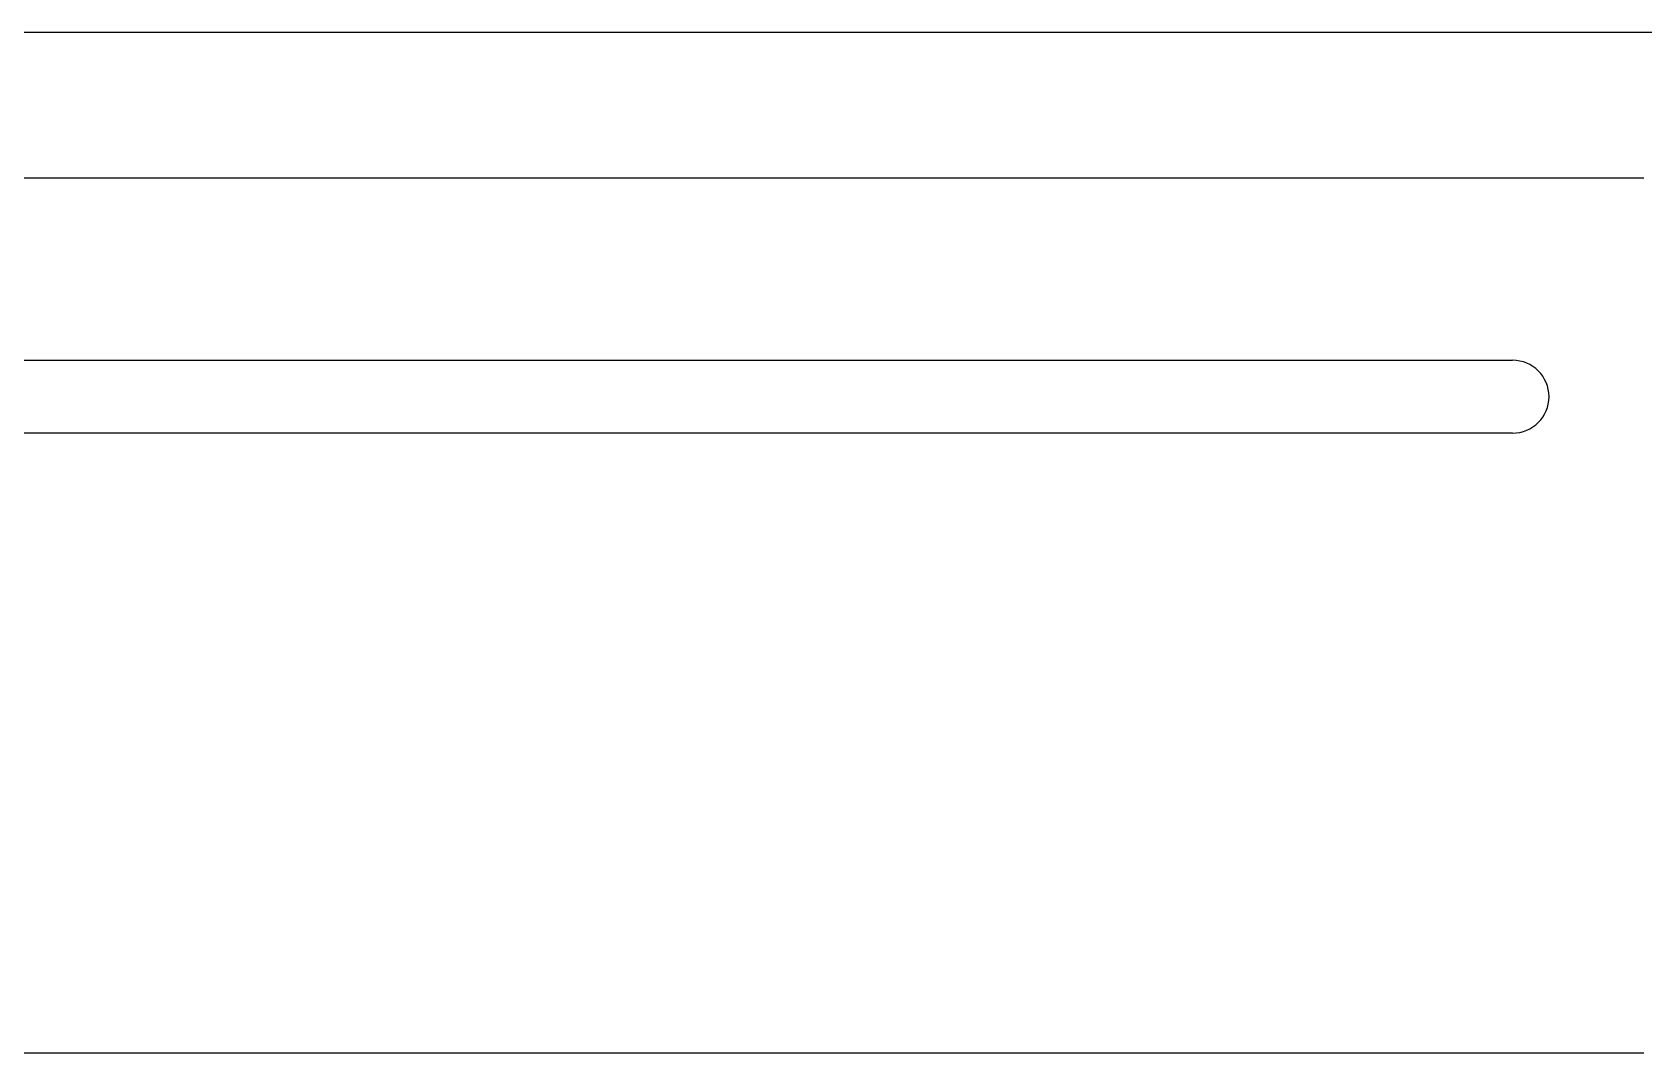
# Model space of a CAD drawing. Header units: millimetres. Extents: x -10 to 276, y -93 to 17.
# Drawn here: x 175.27 to 186.32, y -92.72 to -85.72 of the extents above; entities that cross this region are included whole.
import ezdxf

# ---------------------------------------------------------------- set-up
doc = ezdxf.new("R2010")
doc.units = ezdxf.units.MM
doc.layers.add('BLACK', color=7, linetype='CONTINUOUS')

msp = doc.modelspace()

# ---------------------------------------------------------------- linework, layer by layer
at = {"layer": 'BLACK', "linetype": 'Continuous'}
for p, q in [((167.4201, -85.725), (196.359025, -85.725)), ((186.3201, -86.725), (167.4201, -86.725)), ((140.4201, -87.975), (185.4201, -87.975)), ((185.4201, -88.475), (140.4201, -88.475)), ((139.5201, -92.725), (186.320082, -92.725))]:
    msp.add_line(p, q, dxfattribs=at)
at = {"layer": 'BLACK'}
msp.add_arc((185.4201, -88.225), 0.25, 270, 90, dxfattribs=at)

doc.saveas('drawing.dxf')
